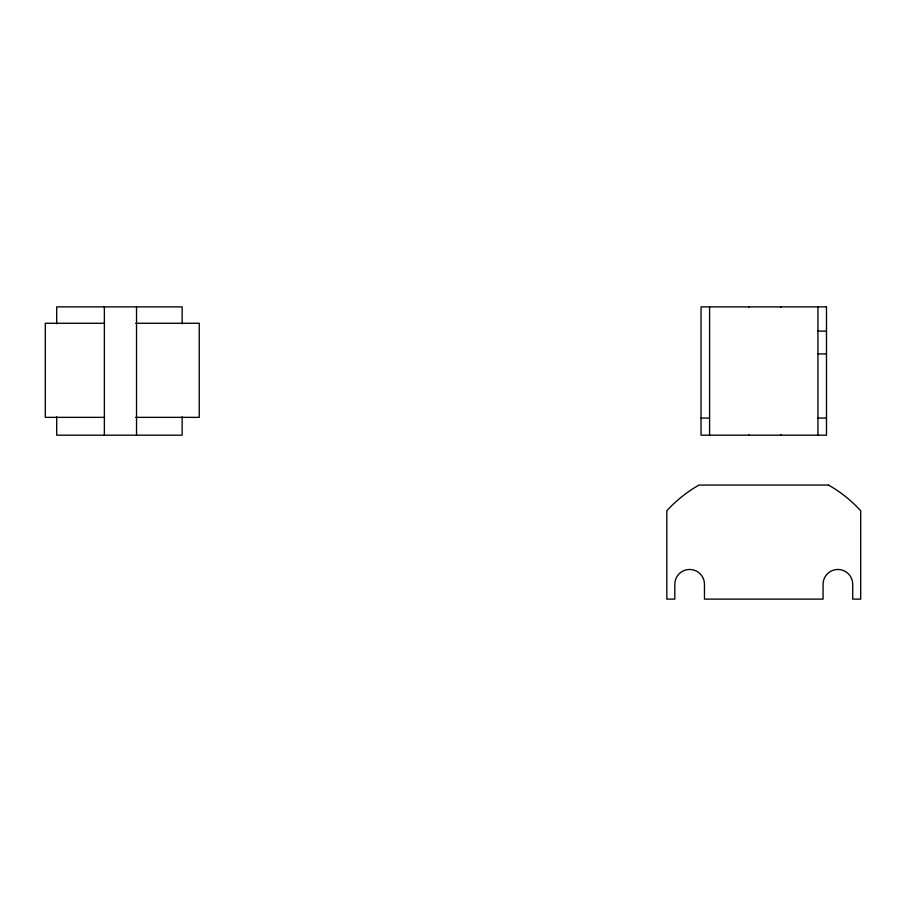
<?xml version="1.0" encoding="UTF-8"?>
<svg xmlns="http://www.w3.org/2000/svg" width="906" height="906" viewBox="0 0 906 906"><rect width="100%" height="100%" fill="white"/><g stroke="black" fill="none" stroke-linecap="round" stroke-linejoin="round"><path stroke-width="1.36" d="M104.62 323.272L45.3 323.272L45.3 417.36L104.62 417.36M135.696 323.272L199.252 323.272L199.252 417.36L135.696 417.36M817.937 331.12L826.487 331.12M817.937 353.929L826.487 353.929M701.04 418.074L709.591 418.074M817.937 418.074L826.487 418.074M817.937 306.885L817.937 435.186M780.87 306.885L780.87 307.542M780.87 434.518L780.87 435.186M748.707 306.885L748.707 307.542M748.707 434.518L748.707 435.186M709.591 306.885L709.591 435.186M182.151 323.804L182.151 306.885L56.704 306.885L56.704 323.804M182.151 416.851L182.151 435.186L56.704 435.186L56.704 416.851M136.534 306.885L136.534 435.186M104.36 306.885L104.36 435.186M826.487 306.885L701.04 306.885L701.04 435.186L826.487 435.186L826.487 306.885M828.537 485.072L699.002 485.072A131.155 131.155 0 0 0 666.827 510.78L666.827 599.115L674.811 599.115L674.811 584.291A14.824 14.824 0 0 1 689.636 569.466A14.824 14.824 0 0 1 704.46 584.291L704.46 599.115L823.067 599.115L823.067 584.291A14.824 14.824 0 0 1 837.891 569.466A14.824 14.824 0 0 1 852.716 584.291L852.716 599.115L860.7 599.115L860.7 510.78A131.155 131.155 0 0 0 828.537 485.072"/></g></svg>
